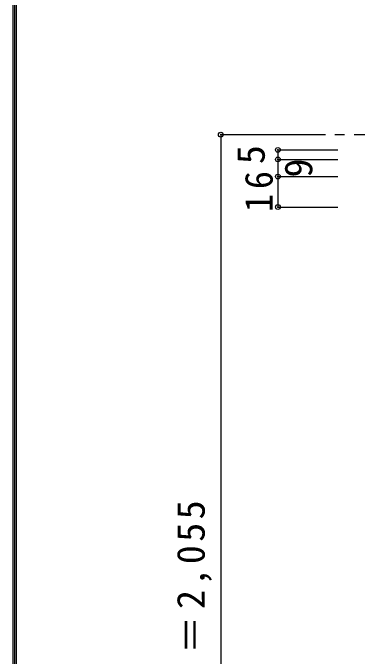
# Model space of a CAD drawing. Units: millimetres at full size, sheet at 1:5. Extents: x -973 to 977, y -718 to 696.
# Drawn here: x -973.3 to -792.5, y -326.4 to 11.5 of the extents above; entities that cross this region are included whole.
import ezdxf
from ezdxf.enums import TextEntityAlignment as Align

# ---------------------------------------------------------------- set-up
doc = ezdxf.new("R2010")
doc.units = ezdxf.units.MM
doc.header["$LTSCALE"] = 5
doc.header["$PDMODE"] = 32
doc.header["$PDSIZE"] = 2.5
doc.linetypes.add('CHAIN1', pattern=[8, 5, -1, 1, -1])
for name, color, linetype in [('0-1_通り芯', 4, 'CHAIN1'), ('0-7_金物', 7, 'Continuous'), ('0-B_寸法', 7, 'Continuous'), ('F-1_枠', 6, 'Continuous')]:
    doc.layers.add(name, color=color, linetype=linetype)
doc.styles.add('ＭＳ ゴシック', font='')
doc.styles.get('ＭＳ ゴシック').set_extended_font_data('MS Gothic')

msp = doc.modelspace()

# ---------------------------------------------------------------- linework, layer by layer
at = {"layer": '0-1_通り芯'}
msp.add_line((-834.13, -52.5), (-408.13, -52.5), dxfattribs=at)
at = {"layer": '0-7_金物', "color": 4}
for p, q in [((-834.13, -60.5), (-834.13, -65.5)), ((-834.13, -60.5), (-802.63, -60.5)), ((-834.13, -65.5), (-834.13, -74.5)), ((-834.13, -65.5), (-802.63, -65.5)), ((-834.13, -74.5), (-834.13, -90.5)), ((-834.13, -74.5), (-802.63, -74.5)), ((-834.13, -90.5), (-802.63, -90.5))]:
    msp.add_line(p, q, dxfattribs=at)
at = {"layer": '0-7_金物'}
for p in [(-834.13, -60.5), (-834.13, -65.5), (-834.13, -74.5), (-834.13, -90.5)]:
    msp.add_point(p, dxfattribs=at)
at = {"layer": '0-B_寸法', "color": 4}
for q in [(-864.13, -567.5), (-834.13, -52.5)]:
    msp.add_line((-864.13, -52.5), q, dxfattribs=at)
at = {"layer": '0-B_寸法'}
msp.add_point((-864.13, -52.5), dxfattribs=at)
at = {"layer": 'F-1_枠'}
for p, q in [((-973.347, 695.833), (-973.347, -700.833)), ((-972.514, 695.833), (-972.514, -700.833)), ((-971.68, 695.833), (-971.68, -700.833))]:
    msp.add_line(p, q, dxfattribs=at)

# ---------------------------------------------------------------- texts
at = {"layer": '0-7_金物', "style": 'ＭＳ ゴシック'}
for s, p in [('5', (-836.63, -68)), ('9', (-811.63, -75))]:
    msp.add_text(s, height=14.66, rotation=90, dxfattribs=at).set_placement(p, align=Align.BOTTOM_LEFT)
at = {"layer": '0-7_金物', "insert": (-836.63, -93.125), "char_height": 14.66, "attachment_point": 7, "rotation": 90, "style": 'ＭＳ ゴシック'}
msp.add_mtext('\\T1.27;\\W0.95;16', dxfattribs=at)
at = {"layer": '0-B_寸法', "insert": (-868.771, -396), "char_height": 14.66, "attachment_point": 7, "rotation": 90, "style": 'ＭＳ ゴシック'}
msp.add_mtext('\\T1.18;ＲＯＨ＝2,055', dxfattribs=at)

doc.saveas('drawing.dxf')
